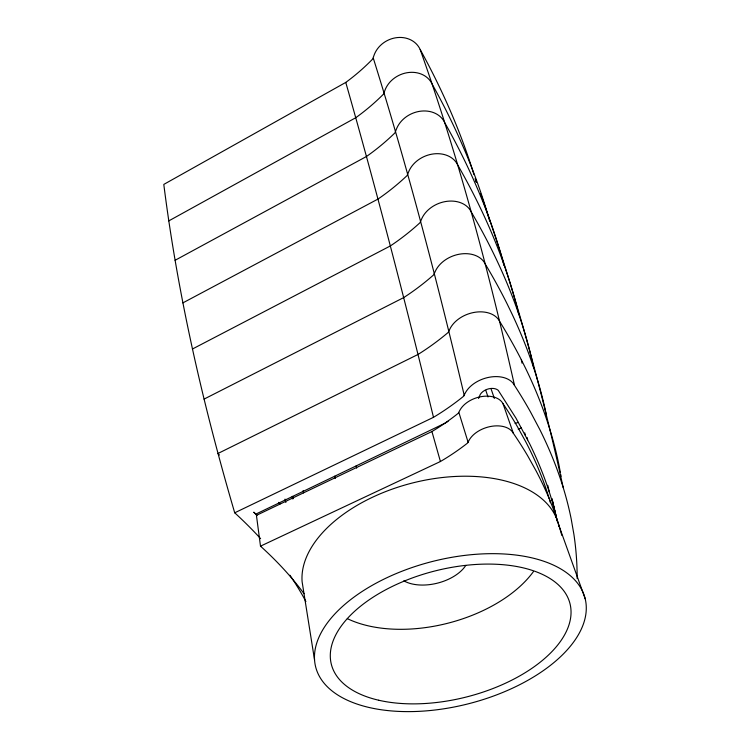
<?xml version="1.0" encoding="UTF-8"?>
<svg xmlns="http://www.w3.org/2000/svg" width="749" height="749" viewBox="0 0 749 749"><rect width="100%" height="100%" fill="white"/><g stroke="black" fill="none" stroke-linecap="round" stroke-linejoin="round"><path stroke-width="1.12" d="M260.605 538.625A885.131 383.994 3.9 0 0 234.709 512.803C203.194 405.256 177.85 295.677 163.797 184.413L345.766 82.418A224.494 217.65 31.8 0 0 372.646 59.068L374.481 54.115A25.223 22.039 -27.1 0 1 397.354 37.572A25.223 22.039 -27.1 0 1 420.189 49.546A1251.055 710.867 17 0 1 473.958 174.62M234.709 512.803L433.493 417.324A240.569 182.971 -10.7 0 0 463.519 396.315L465.794 392.092A27.03 17.939 -18.5 0 1 491.147 376.944A27.03 17.939 -18.5 0 1 514.516 385.435A1331.525 609.667 6.8 0 1 530.489 411.931L539.645 429.224A1331.525 609.667 6.8 0 1 571.197 518.982L573.893 534.309A1331.525 609.667 6.8 0 1 577.142 578.481M304.01 593.676A771.751 340.327 2.3 0 0 260.502 546.152L256.43 515.34L431.93 431.536A207.286 152.824 -11.5 0 0 458.257 413.261L460.242 409.609A23.706 15.551 -17.9 0 1 482.422 396.455A23.706 15.551 -17.9 0 1 503.019 403.692A1091.068 525.658 4.9 0 1 517.362 426.574L525.658 441.601A1091.068 525.658 4.9 0 1 549.232 498.722M478.536 398.496L480.268 394.442A10.673 7.078 -18.5 0 1 488.872 388.778A10.673 7.078 -18.5 0 1 498.235 390.323L516.042 418.251L529.515 443.483A1298.672 593.873 6.5 0 1 557.434 521.866M260.502 546.152L440.421 461.515A213.016 152.862 -11.7 0 0 467.488 443.118L469.548 439.466A24.286 15.457 -17.7 0 1 492.346 426.2A24.286 15.457 -17.7 0 1 513.337 433.268A1126.262 524.384 4.4 0 1 527.764 455.954L536.078 470.849A1126.262 524.384 4.4 0 1 561.797 535.366M168.759 220.908L355.747 117.724A229.597 220.918 13.7 0 0 383.469 94.168L385.379 89.178A25.869 22.049 -25.3 0 1 408.954 72.466A25.869 22.049 -25.3 0 1 432.257 84.319A1294.478 715.932 15.9 0 1 489.649 220.927M175.069 260.306L366.458 156.504A234.652 221.376 2.9 0 0 394.929 132.891L396.923 127.92A26.43 21.899 -23.7 0 1 421.116 111.124A26.43 21.899 -23.7 0 1 444.784 122.761A1330.851 715.997 14.7 0 1 501.961 257.909M182.85 302.896L377.964 199.084A239.1 219.382 -2.8 0 0 407.091 175.566L409.16 170.641A26.88 21.562 -22.4 0 1 433.886 153.873A26.88 21.562 -22.4 0 1 457.817 165.173A1359.154 710.558 13.4 0 1 517.044 307.399M192.399 349.034L390.351 245.944A242.311 214.738 -6.1 0 0 419.992 222.715L422.127 217.893A27.207 21.019 -21.3 0 1 447.265 201.284A27.207 21.019 -21.3 0 1 471.327 212.107A1375.979 698.237 12 0 1 531.856 359.52M204.056 399.114L403.674 297.606A243.809 207.164 -8.2 0 0 433.652 274.874L435.852 270.202A27.348 20.232 -20.3 0 1 461.253 253.911A27.348 20.232 -20.3 0 1 485.268 264.107A1378.066 677.77 10.5 0 1 507.27 304.169L512.007 313.953A1378.066 677.77 10.5 0 1 546.236 414.309M515.087 423.466L518.345 422.352M518.205 429.13L521.491 428.016M292.4 496.624L293.355 498.591L292.793 496.334M558.511 524.422L585.203 598.835A139.014 73.402 -14.3 0 1 397.663 711.353A139.014 73.402 -14.3 0 1 368.227 587.665A139.014 73.402 -14.3 0 1 585.203 598.835M475.269 178.721L476.411 181.951M480.596 193.776C514.685 289.657 541.377 388.048 563.164 487.412M503.019 403.692L513.337 433.268M420.189 49.546C459.118 159.237 488.957 271.953 514.516 385.435M490.96 388.525L494.368 398.468M485.773 390.313L488.02 396.951M458.95 412.699L468.2 442.556M373.348 58.338C408.205 169.499 437.519 282.317 464.314 395.659M345.766 82.418C377.412 193.411 406.145 305.208 433.493 417.324M431.93 431.536L440.421 461.515M292.204 496.746L292.765 498.965M285.004 499.124L285.856 502.476M527.118 437.51L527.642 439.775M524.777 432.866L525.302 435.141M552.032 498.797L556.385 517.334M547.753 485.296L549.298 492.027M552.05 499.087L556.189 517.194M356.159 465.878L356.655 468.162M521.304 359.707L522.025 363.125M334.803 476.195L335.252 478.489M560.336 472.338L558.941 464.989A1365.502 649.046 8.7 0 0 525.798 368.742L521.192 359.473A1365.502 649.046 8.7 0 0 499.742 321.574A27.32 19.231 -19.4 0 0 475.924 312.136A27.32 19.231 -19.4 0 0 450.421 327.959L448.174 332.444A243.556 196.809 -9.6 0 1 418.026 354.455L217.912 453.519A902.751 408.242 5.5 0 1 219.448 455.008M303.12 490.604L303.514 492.908M560.692 474.351L561.029 476.364M314.552 659.991L302.109 581.711A131.637 76.005 -14.3 0 1 420.676 481.064A131.637 76.005 -14.3 0 1 558.979 526.566M533.41 571.627A116.591 67.27 -14.3 0 1 347.33 618.637M549.541 499.723A1091.068 525.658 4.9 0 1 550.421 502.748M465.756 565.467A37.281 21.459 -14.3 0 1 403.833 580.812M475.222 178.768A1251.055 710.867 17 0 1 476.214 182.119M257.038 515.406A908.322 394.526 4.1 0 0 253.742 512.176L255.793 514.132L445.028 423.204A259.51 197.727 -10.7 0 0 448.08 421.303M289.9 575.223A885.131 383.994 3.9 0 1 305.901 601.578M278.787 502.345A926.625 419.459 5.7 0 1 279.995 504.04M502.27 259.004A1330.851 715.997 14.7 0 1 504.03 265.521M532.09 360.531A1375.979 698.237 12 0 1 533.85 368.508M517.316 308.457A1359.154 710.558 13.4 0 1 518.888 314.777M378.741 700.24A123.117 64.948 -14.3 0 0 570.232 620.088A123.117 64.948 -14.3 0 0 403.102 581.552A123.117 64.948 -14.3 0 0 378.741 700.24"/></g></svg>
